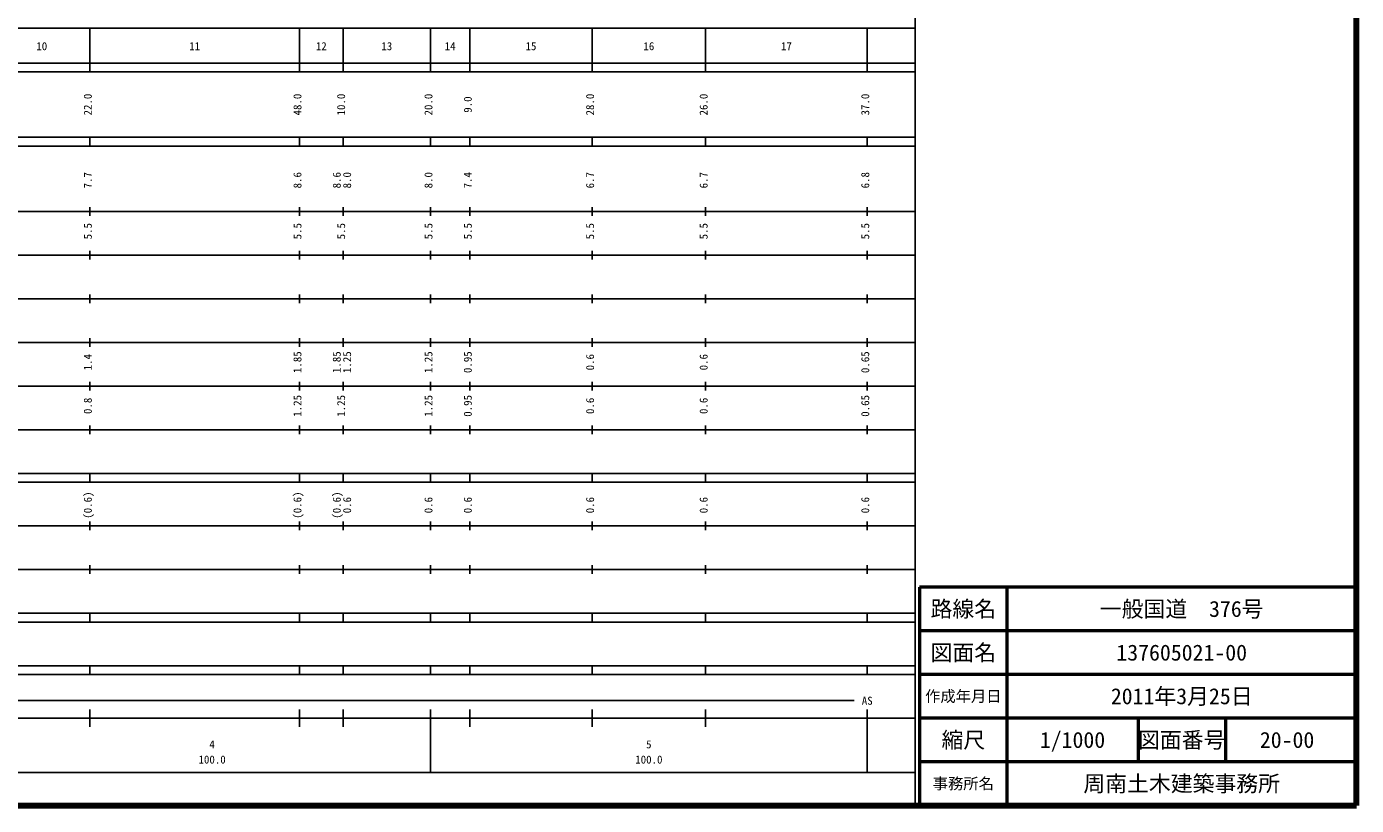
# Model space of a CAD drawing. Units: millimetres on the paper, enlarged 1000 times. Extents: x 40000 to 680000, y 20000 to 380000.
# Drawn here: x 375526 to 680000, y 20000 to 198357 of the extents above; entities that cross this region are included whole.
import ezdxf
from ezdxf.enums import TextEntityAlignment as Align

# ---------------------------------------------------------------- set-up
doc = ezdxf.new("R2010")
doc.units = ezdxf.units.MM
doc.header["$LTSCALE"] = 1000
for name, color, linetype, lineweight in [('M-TTL', 2, 'Continuous', 140), ('M-TTL-BAND', 7, 'Continuous', 25), ('M-TTL-FRAM', 2, 'Continuous', 50), ('M-TTL-LINE', 7, 'Continuous', 50)]:
    doc.layers.add(name, color=color, linetype=linetype, lineweight=lineweight)
doc.layers.add('M-TTL-TXT', color=7, linetype='Continuous')
doc.styles.add('ＭＳ ゴシック', font='')
doc.styles.get('ＭＳ ゴシック').set_extended_font_data('MS Gothic')

msp = doc.modelspace()

# ---------------------------------------------------------------- linework, layer by layer
at = {"layer": 'M-TTL'}
for p, q in [((680000, 20000), (680000, 380000)), ((40000, 20000), (680000, 20000))]:
    msp.add_line(p, q, dxfattribs=at)
at = {"layer": 'M-TTL-BAND'}
for p, q in [((579000, 20000), (579000, 370000)), ((68000, 198000), (579000, 198000)), ((390000, 188000), (390000, 198000)), ((438000, 188000), (438000, 198000)), ((448000, 188000), (448000, 198000)), ((468000, 188000), (468000, 198000)), ((477000, 188000), (477000, 198000)), ((505000, 188000), (505000, 198000)), ((531000, 188000), (531000, 198000)), ((568000, 188000), (568000, 198000)), ((40000, 190000), (579000, 190000)), ((40000, 188000), (579000, 188000)), ((40000, 173000), (579000, 173000)), ((40000, 171000), (579000, 171000)), ((390000, 171000), (390000, 173000)), ((438000, 171000), (438000, 173000)), ((448000, 171000), (448000, 173000)), ((468000, 171000), (468000, 173000)), ((477000, 171000), (477000, 173000)), ((505000, 171000), (505000, 173000)), ((531000, 171000), (531000, 173000)), ((568000, 171000), (568000, 173000)), ((40000, 156000), (579000, 156000)), ((390000, 155000), (390000, 157000)), ((438000, 155000), (438000, 157000)), ((448000, 155000), (448000, 157000)), ((468000, 155000), (468000, 157000)), ((477000, 155000), (477000, 157000)), ((505000, 155000), (505000, 157000)), ((531000, 155000), (531000, 157000)), ((568000, 155000), (568000, 157000)), ((390000, 145000), (390000, 147000)), ((438000, 145000), (438000, 147000)), ((448000, 145000), (448000, 147000)), ((468000, 145000), (468000, 147000)), ((477000, 145000), (477000, 147000)), ((505000, 145000), (505000, 147000)), ((531000, 145000), (531000, 147000)), ((568000, 145000), (568000, 147000)), ((46000, 146000), (579000, 146000)), ((52000, 136000), (579000, 136000)), ((390000, 135000), (390000, 137000)), ((438000, 135000), (438000, 137000)), ((448000, 135000), (448000, 137000)), ((468000, 135000), (468000, 137000)), ((477000, 135000), (477000, 137000)), ((505000, 135000), (505000, 137000)), ((531000, 135000), (531000, 137000)), ((568000, 135000), (568000, 137000)), ((46000, 126000), (579000, 126000)), ((390000, 125000), (390000, 127000)), ((438000, 125000), (438000, 127000)), ((448000, 125000), (448000, 127000)), ((468000, 125000), (468000, 127000)), ((477000, 125000), (477000, 127000)), ((505000, 125000), (505000, 127000)), ((531000, 125000), (531000, 127000)), ((568000, 125000), (568000, 127000)), ((52000, 116000), (579000, 116000)), ((390000, 115000), (390000, 117000)), ((438000, 115000), (438000, 117000)), ((448000, 115000), (448000, 117000)), ((468000, 115000), (468000, 117000)), ((477000, 115000), (477000, 117000)), ((505000, 115000), (505000, 117000)), ((531000, 115000), (531000, 117000)), ((568000, 115000), (568000, 117000)), ((390000, 105000), (390000, 107000)), ((438000, 105000), (438000, 107000)), ((448000, 105000), (448000, 107000)), ((468000, 105000), (468000, 107000)), ((477000, 105000), (477000, 107000)), ((505000, 105000), (505000, 107000)), ((531000, 105000), (531000, 107000)), ((568000, 105000), (568000, 107000)), ((46000, 106000), (579000, 106000)), ((40000, 96000), (579000, 96000)), ((390000, 94000), (390000, 96000)), ((438000, 94000), (438000, 96000)), ((448000, 94000), (448000, 96000)), ((468000, 94000), (468000, 96000)), ((477000, 94000), (477000, 96000)), ((505000, 94000), (505000, 96000)), ((531000, 94000), (531000, 96000)), ((568000, 94000), (568000, 96000)), ((40000, 94000), (579000, 94000)), ((49000, 84000), (579000, 84000)), ((390000, 83000), (390000, 85000)), ((438000, 83000), (438000, 85000)), ((448000, 83000), (448000, 85000)), ((468000, 83000), (468000, 85000)), ((477000, 83000), (477000, 85000)), ((505000, 83000), (505000, 85000)), ((531000, 83000), (531000, 85000)), ((568000, 83000), (568000, 85000)), ((40000, 74000), (579000, 74000)), ((390000, 73000), (390000, 75000)), ((438000, 73000), (438000, 75000)), ((448000, 73000), (448000, 75000)), ((468000, 73000), (468000, 75000)), ((477000, 73000), (477000, 75000)), ((505000, 73000), (505000, 75000)), ((531000, 73000), (531000, 75000)), ((568000, 73000), (568000, 75000)), ((40000, 64000), (579000, 64000)), ((390000, 62000), (390000, 64000)), ((438000, 62000), (438000, 64000)), ((448000, 62000), (448000, 64000)), ((468000, 62000), (468000, 64000)), ((477000, 62000), (477000, 64000)), ((505000, 62000), (505000, 64000)), ((531000, 62000), (531000, 64000)), ((568000, 62000), (568000, 64000)), ((40000, 62000), (579000, 62000)), ((40000, 52000), (579000, 52000)), ((390000, 50000), (390000, 52000)), ((438000, 50000), (438000, 52000)), ((448000, 50000), (448000, 52000)), ((468000, 50000), (468000, 52000)), ((477000, 50000), (477000, 52000)), ((505000, 50000), (505000, 52000)), ((531000, 50000), (531000, 52000)), ((568000, 50000), (568000, 52000)), ((40000, 50000), (579000, 50000)), ((71000, 44000), (565000, 44000)), ((40000, 40000), (579000, 40000)), ((390000, 38000), (390000, 42000)), ((438000, 38000), (438000, 42000)), ((448000, 38000), (448000, 42000)), ((468000, 27500), (468000, 42000)), ((477000, 38000), (477000, 42000)), ((505000, 38000), (505000, 42000)), ((531000, 38000), (531000, 42000)), ((568000, 27500), (568000, 42000)), ((68000, 27500), (579000, 27500))]:
    msp.add_line(p, q, dxfattribs=at)
at = {"layer": 'M-TTL-FRAM'}
for p, q in [((680000, 70000), (580000, 70000)), ((580000, 70000), (580000, 20000))]:
    msp.add_line(p, q, dxfattribs=at)
at = {"layer": 'M-TTL-LINE'}
for p, q in [((600000, 70000), (600000, 20000)), ((680000, 60000), (580000, 60000)), ((680000, 50000), (580000, 50000)), ((680000, 40000), (580000, 40000)), ((630000, 40000), (630000, 30000)), ((650000, 40000), (650000, 30000)), ((680000, 30000), (580000, 30000))]:
    msp.add_line(p, q, dxfattribs=at)

# ---------------------------------------------------------------- texts
at = {"layer": 'M-TTL-BAND', "style": 'ＭＳ ゴシック'}
for s, p in [('10', (379000, 192405)), ('11', (414000, 192405)), ('12', (443000, 192405)), ('13', (458000, 192405)), ('14', (472500, 192405)), ('15', (491000, 192405)), ('16', (518000, 192405)), ('17', (549500, 192405)), ('AS', (568000, 42500)), ('4', (418000, 32523)), ('5', (518000, 32523)), ('100.0', (418000, 29033)), ('100.0', (518000, 29033))]:
    msp.add_text(s, height=1833, dxfattribs=at).set_placement(p, align=Align.BOTTOM_CENTER)
for s, p in [('22.0', (391000, 180500)), ('48.0', (439000, 180500)), ('10.0', (449000, 180500)), ('20.0', (469000, 180500)), ('28.0', (506000, 180500)), ('26.0', (532000, 180500)), ('37.0', (569000, 180500)), ('9.0', (478000, 180500)), ('7.7', (391000, 163174)), ('8.6', (439000, 163174)), ('8.6', (448000, 163174)), ('8.0', (450370, 163174)), ('8.0', (469000, 163174)), ('7.4', (478000, 163174)), ('6.7', (506000, 163174)), ('6.7', (532000, 163174)), ('6.8', (569000, 163174)), ('5.5', (391000, 151500)), ('5.5', (439000, 151500)), ('5.5', (449000, 151500)), ('5.5', (469000, 151500)), ('5.5', (478000, 151500)), ('5.5', (506000, 151500)), ('5.5', (532000, 151500)), ('5.5', (569000, 151500)), ('1.4', (391000, 121500)), ('1.85', (439000, 121500)), ('1.85', (448000, 121500)), ('1.25', (450370, 121500)), ('1.25', (469000, 121500)), ('0.95', (478000, 121500)), ('0.6', (506000, 121500)), ('0.6', (532000, 121500)), ('0.65', (569000, 121500)), ('0.8', (391000, 111500)), ('1.25', (439000, 111500)), ('1.25', (449000, 111500)), ('1.25', (469000, 111500)), ('0.95', (478000, 111500)), ('0.6', (506000, 111500)), ('0.6', (532000, 111500)), ('0.65', (569000, 111500)), ('(0.6)', (391000, 88764)), ('(0.6)', (439000, 88764)), ('(0.6)', (448000, 88764)), ('0.6', (450370, 88764)), ('0.6', (469000, 88764)), ('0.6', (478000, 88764)), ('0.6', (506000, 88764)), ('0.6', (532000, 88764)), ('0.6', (569000, 88764))]:
    msp.add_text(s, height=1833, rotation=90, dxfattribs=at).set_placement(p, align=Align.BOTTOM_CENTER)
at = {"layer": 'M-TTL-TXT', "style": 'ＭＳ ゴシック'}
for s, height, p in [('路線名', 3666, (590000, 65000)), ('路線名', 3666, (590000, 65000)), ('一般国道\u3000376号', 3666, (640000, 65000)), ('図面名', 3666, (590000, 55000)), ('図面名', 3666, (590000, 55000)), ('137605021-00', 3666, (640000, 55000)), ('作成年月日', 2566, (590000, 45000)), ('作成年月日', 2566, (590000, 45000)), ('2011年3月25日', 3666, (640000, 45000)), ('縮尺', 3666, (590000, 35000)), ('縮尺', 3666, (590000, 35000)), ('1/1000', 3666, (615000, 35000)), ('図面番号', 3666, (640000, 35000)), ('図面番号', 3666, (640000, 35000)), ('20-00', 3666, (664125, 35000)), ('事務所名', 2566, (590000, 25000)), ('事務所名', 2566, (590000, 25000)), ('周南土木建築事務所', 3666, (640000, 25000))]:
    msp.add_text(s, height=height, dxfattribs=at).set_placement(p, align=Align.MIDDLE_CENTER)

doc.saveas('drawing.dxf')
